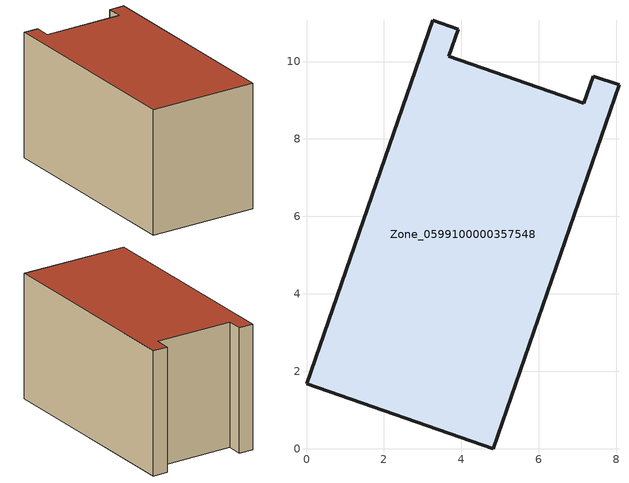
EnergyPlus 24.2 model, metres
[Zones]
Zone_0599100000357548
 floor ground (C_G): 0,1.68 3.26,11.06 3.92,10.83 3.68,10.14 7.16,8.93 7.41,9.63 8.07,9.39 4.82,0 z0
 wall outside (C_F): 7.41,9.63 7.16,8.93 3.68,10.14 3.92,10.83 3.26,11.06 0,1.68 4.82,0 8.07,9.39 7.41,9.63 z0:5.82
 roof outside (C_R): 7.16,8.93 3.68,10.14 3.92,10.83 3.26,11.06 0,1.68 4.82,0 8.07,9.39 7.41,9.63 z5.82
[BUILDING]
Pand.0599100000357548: North Axis=0; Terrain=City; Loads Convergence Tolerance Value=0.04; Temperature Convergence Tolerance Value=0.4; Solar Distribution=FullExterior; Maximum Number of Warmup Days=25; Minimum Number of Warmup Days=1
[Site:Location]
Rotterdam.The.Hague.AP_ZH_NLD Design_Conditions: Latitude=51.96; Longitude=4.45; Time Zone=1; Elevation=-4.5
[SITE:GROUNDTEMPERATURE:BUILDINGSURFACE]
18, 18, 18, 18, 18, 18, 18, 18, 18, 18, 18, 18
[MATERIAL] Thermal Absorptance=0.9; Solar Absorptance=0.7; Visible Absorptance=0.7
Name | Roughness | Thickness | Conductivity | Density | Specific Heat
G.TI.1992-2005 | MediumSmooth | 0.15 | 0.06 | 540 | 1210
F.TI.1992-2005 | Rough | 0.3 | 0.12 | 1920 | 840
R.TI.1992-2005 | MediumRough | 0.2 | 0.08 | 1500 | 1000
[CONSTRUCTION]
C_G: G.TI.1992-2005
C_F: F.TI.1992-2005
C_R: R.TI.1992-2005
[ZONE]
Zone_0599100000357548: Type=1; Multiplier=1; Ceiling Height=Autocalculate; Volume=Autocalculate; Floor Area=autocalculate; Part of Total Floor Area=Yes
[ZONEINFILTRATION:DESIGNFLOWRATE]
Infil_Zone_0599100000357548: Zone or ZoneList or Space or SpaceList=Zone_0599100000357548; Schedule=AlwaysOn; Design Flow Rate Calculation Method=Flow/Area; Flow Rate per Floor Area=0.0015; Constant Term Coefficient=1; Temperature Term Coefficient=0; Velocity Term Coefficient=0; Velocity Squared Term Coefficient=0
[HVACTEMPLATE:ZONE:IDEALLOADSAIRSYSTEM]
Zone_0599100000357548: Maximum Heating Supply Air Temperature=50; Minimum Cooling Supply Air Temperature=13; Maximum Heating Supply Air Humidity Ratio=0.0156; Minimum Cooling Supply Air Humidity Ratio=0.0077; Heating Limit=NoLimit; Cooling Limit=NoLimit; Dehumidification Control Type=ConstantSensibleHeatRatio; Cooling Sensible Heat Ratio=0.7; Dehumidification Setpoint=60; Humidification Control Type=None; Humidification Setpoint=30; Outdoor Air Method=None; Outdoor Air Flow Rate per Person=0.00944; Outdoor Air Flow Rate per Zone Floor Area=0; Outdoor Air Flow Rate per Zone=0; Demand Controlled Ventilation Type=None; Outdoor Air Economizer Type=NoEconomizer; Heat Recovery Type=None; Sensible Heat Recovery Effectiveness=0.7; Latent Heat Recovery Effectiveness=0.65
[ZONECONTROL:THERMOSTAT]
ThermostatControl_Zone_0599100000357548: Zone or ZoneList=Zone_0599100000357548; Control Type Schedule=DualSetpointControlType; Control 1=Thermostat_Zone_0599100000357548; Temperature Difference Between Cutout And Setpoint=0
[THERMOSTATSETPOINT:DUALSETPOINT]
Thermostat_Zone_0599100000357548: Heating Setpoint Temperature Schedule=HeatingSetpoint_Zone_0599100000357548; Cooling Setpoint Temperature Schedule=CoolingSetpoint_Zone_0599100000357548
[SCHEDULE:COMPACT]
HeatingSetpoint_Zone_0599100000357548: Through: 12/31, For: AllDays, Until: 24:00, 21
CoolingSetpoint_Zone_0599100000357548: Through: 12/31, For: AllDays, Until: 24:00, 24
DualSetpointControlType: Through: 12/31, For: AllDays, Until: 24:00, 4
AlwaysOn: Through: 12/31, For: AllDays, Until: 24:00, 1
